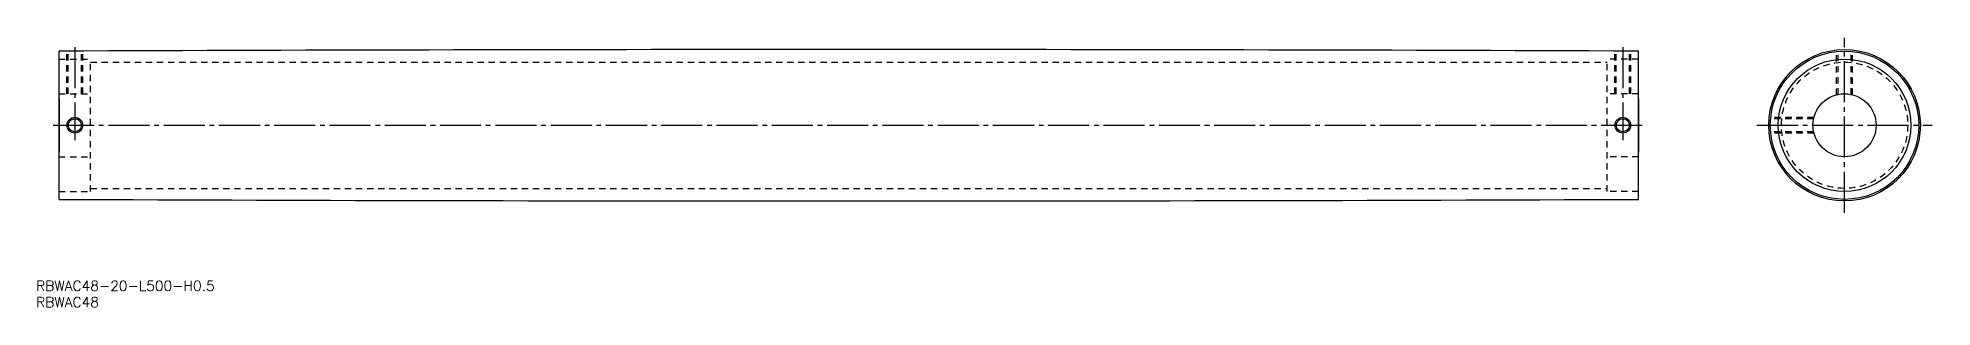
# Model space of a CAD drawing. Extents: x 56 to 656, y 211 to 296.
import ezdxf

# ---------------------------------------------------------------- set-up
doc = ezdxf.new("R2010")
doc.units = 0
doc.linetypes.add('CENTER', pattern=[17.5, 13, -1.5, 1.5, -1.5])
doc.linetypes.add('DASHED', pattern=[3.5, 2, -1.5])
doc.layers.get('0').update_dxf_attribs({"linetype": 'CONTINUOUS'})
doc.layers.add('CENTER', color=1, linetype='CENTER')
doc.styles.get("Standard").update_dxf_attribs({"font": 'txt.shx', "bigfont": '@extfont2.shx'})

msp = doc.modelspace()

# ---------------------------------------------------------------- linework, layer by layer
at = {"color": 7, "linetype": 'CONTINUOUS'}
for p, q in [((62.83, 244.93), (62.83, 291.93)), ((562.83, 244.93), (562.83, 291.93)), ((62.83, 276.93), (62.83, 259.93)), ((562.83, 276.93), (562.83, 259.93))]:
    msp.add_line(p, q, dxfattribs=at)
at = {"color": 3, "linetype": 'DASHED'}
for p, q in [((62.83, 289.43), (72.83, 289.43)), ((65.33, 278.43), (65.33, 291.94)), ((65.76, 278.43), (65.76, 291.94)), ((69.9, 278.43), (69.9, 291.95)), ((70.33, 278.43), (70.33, 291.96)), ((72.83, 247.43), (72.83, 289.43)), ((72.83, 288.43), (552.83, 288.43)), ((552.83, 247.43), (552.83, 289.43)), ((562.83, 289.43), (552.83, 289.43)), ((555.33, 278.43), (555.33, 291.96)), ((555.76, 278.43), (555.76, 291.95)), ((559.9, 278.43), (559.9, 291.94)), ((560.33, 278.43), (560.33, 291.94)), ((625.52, 278.11), (625.52, 291.82)), ((625.95, 278.21), (625.95, 291.86)), ((630.08, 278.21), (630.08, 291.86)), ((630.52, 278.11), (630.52, 291.82)), ((62.83, 278.43), (72.83, 278.43)), ((562.83, 278.43), (552.83, 278.43)), ((618.23, 270.5), (604.58, 270.5)), ((618.34, 270.93), (604.62, 270.93)), ((618.23, 266.36), (604.58, 266.36)), ((618.34, 265.93), (604.62, 265.93)), ((62.83, 258.43), (72.83, 258.43)), ((562.83, 258.43), (552.83, 258.43)), ((62.83, 247.43), (72.83, 247.43)), ((72.83, 248.43), (552.83, 248.43)), ((562.83, 247.43), (552.83, 247.43))]:
    msp.add_line(p, q, dxfattribs=at)
at = {"color": 7, "linetype": 'CONTINUOUS'}
for centre, radius in [((628.02, 268.43), 24), ((628.02, 268.43), 23.5), ((628.02, 268.43), 21), ((628.02, 268.43), 10), ((67.83, 268.43), 2.07), ((557.83, 268.43), 2.07)]:
    msp.add_circle(centre, radius, dxfattribs=at)
at = {"color": 3, "linetype": 'DASHED'}
msp.add_circle((628.02, 268.43), 20, dxfattribs=at)
at = {"color": 3, "linetype": 'CONTINUOUS'}
for centre in [(67.83, 268.43), (557.83, 268.43)]:
    msp.add_circle(centre, 2.5, dxfattribs=at)
at = {"color": 7, "linetype": 'CONTINUOUS'}
for centre, start, end in [((312.83, -62207.82), 89.7708172, 90.2291828), ((312.83, 62744.68), 269.7708172, 270.2291828)]:
    msp.add_arc(centre, 62500.25, start, end, dxfattribs=at)
at = {"layer": 'CENTER', "color": 1, "linetype": 'CENTER'}
for p, q in [((628.02, 240.71), (628.02, 296.15)), ((67.83, 293.15), (67.83, 263.71)), ((557.83, 293.15), (557.83, 263.71)), ((60.96, 268.43), (564.7, 268.43)), ((600.3, 268.43), (655.74, 268.43))]:
    msp.add_line(p, q, dxfattribs=at)

# ---------------------------------------------------------------- texts
at = {"color": 7, "linetype": 'CONTINUOUS'}
for s, p in [('RBWAC48-20-L500-H0.5', (55.59, 215.91)), ('RBWAC48', (55.59, 210.76))]:
    msp.add_text(s, height=3.2, dxfattribs=at).set_placement(p)

doc.saveas('drawing.dxf')
